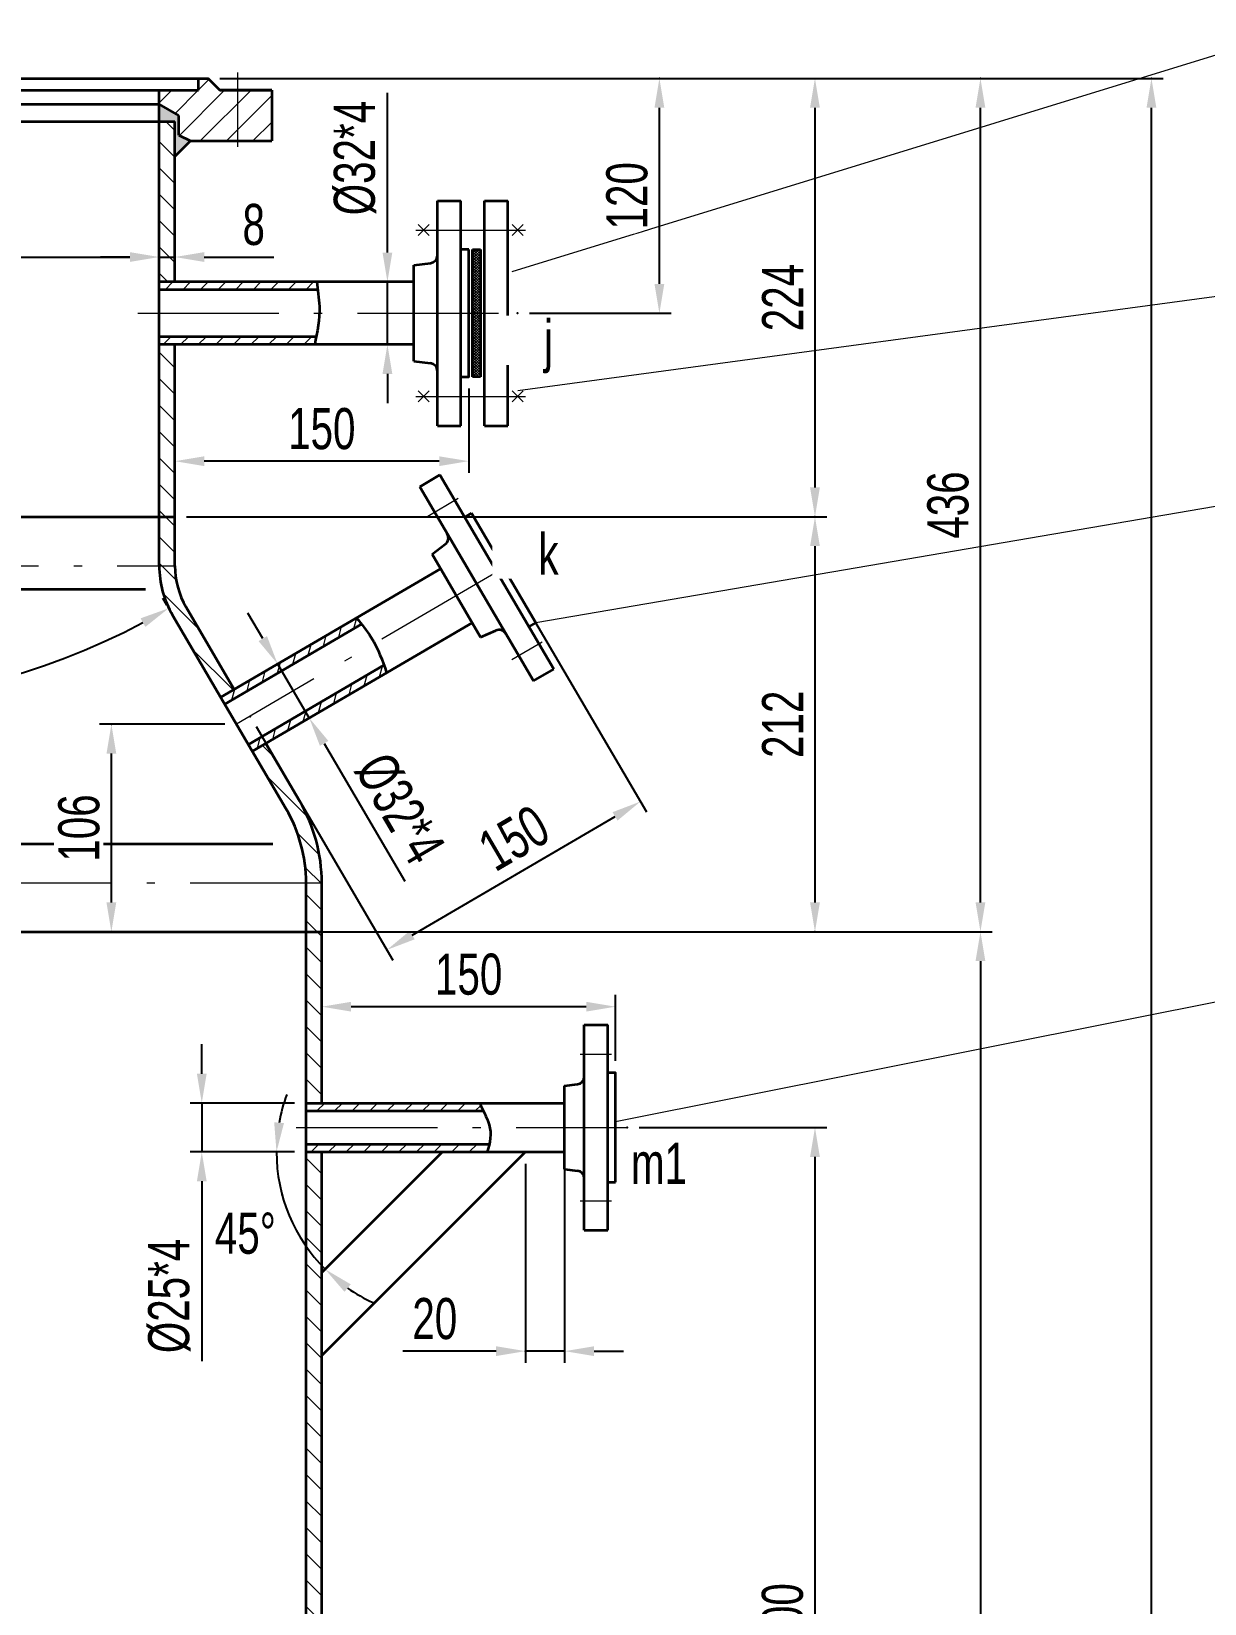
# Model space of a CAD drawing. Header units: millimetres. Extents: x 0 to 5040, y 0 to 3564.
# Drawn here: x 1006 to 1605, y 2182 to 2985 of the extents above; entities that cross this region are included whole.
import ezdxf

# ---------------------------------------------------------------- set-up
doc = ezdxf.new("R2010")
doc.units = ezdxf.units.MM
doc.linetypes.add('ACAD_ISO10W100', pattern=[18.7, 12, -3, 0.7, -3])
for name, color, linetype, lineweight in [('中心线', 1, 'ACAD_ISO10W100', 18), ('中粗线', 4, 'Continuous', 35), ('标注', 7, 'Continuous', 18), ('细实线', 7, 'Continuous', 18)]:
    doc.layers.add(name, color=color, linetype=linetype, lineweight=lineweight)
doc.styles.add('HGCAD', font='HGCAD.SHX', dxfattribs={"width": 0.75, "bigfont": 'HZTXT.SHX'})
doc.dimstyles.new('HGCAD$0', dxfattribs={"dimtxt": 3.5, "dimasz": 2.5, "dimexe": 1, "dimexo": 1, "dimgap": 1, "dimtad": 1, "dimdec": 1, "dimdsep": 46, "dimtxsty": 'HGCAD', "dimcen": 0, "dimadec": 1, "dimazin": 0, "dimtfac": 1, "dimtmove": 0, "dimatfit": 1, "dimfxl": 0, "dimarcsym": 0})
doc.dimstyles.new('HGCAD$2', dxfattribs={"dimtxt": 3.5, "dimasz": 2.5, "dimexe": 1, "dimexo": 1, "dimgap": 1, "dimtad": 2, "dimtih": 1, "dimdec": 1, "dimdsep": 46, "dimtxsty": 'HGCAD', "dimcen": 0, "dimadec": 0, "dimazin": 0, "dimtfac": 1, "dimtmove": 0, "dimatfit": 1, "dimfxl": 0, "dimarcsym": 0})

# ---------------------------------------------------------------- blocks, each defined once
blk = doc.blocks.new('*D23')
at = {"color": 0, "ltscale": 6}
for p in [(1154.41, 2525.49), (1154.41, 1625.49), (1490.73, 1625.49)]:
    blk.add_point(p, dxfattribs=at)
at = {"layer": '标注', "color": 0, "lineweight": -2, "ltscale": 6}
for p, q in [((1160.41, 2525.49), (1496.73, 2525.49)), ((1490.73, 2510.49), (1490.73, 1640.49)), ((1160.41, 1625.49), (1496.73, 1625.49))]:
    blk.add_line(p, q, dxfattribs=at)
at = {"layer": '标注', "color": 0, "ltscale": 6}
for points in [[(1488.23, 2510.49), (1493.23, 2510.49), (1490.73, 2525.49)], [(1488.23, 1640.49), (1493.23, 1640.49), (1490.73, 1625.49)]]:
    blk.add_solid(points, dxfattribs=at)
at = {"layer": '标注', "color": 0, "ltscale": 6, "insert": (1474.23, 2075.49), "char_height": 21, "attachment_point": 5, "rotation": 90, "style": 'HGCAD', "bg_fill": 3, "box_fill_scale": 1.1, "bg_fill_color": 256, "bg_fill_true_color": 13158600, "bg_fill_transparency": 2782}
blk.add_mtext('900', dxfattribs=at)
blk = doc.blocks.new('*D24')
at = {"color": 0, "ltscale": 6}
for p in [(1079.41, 2737.49), (1154.41, 2525.49), (1406.23, 2525.49)]:
    blk.add_point(p, dxfattribs=at)
at = {"layer": '标注', "color": 0, "lineweight": -2, "ltscale": 6}
for p, q in [((1085.41, 2737.49), (1412.23, 2737.49)), ((1406.23, 2722.49), (1406.23, 2540.49)), ((1160.41, 2525.49), (1412.23, 2525.49))]:
    blk.add_line(p, q, dxfattribs=at)
at = {"layer": '标注', "color": 0, "ltscale": 6}
for points in [[(1403.73, 2722.49), (1408.73, 2722.49), (1406.23, 2737.49)], [(1403.73, 2540.49), (1408.73, 2540.49), (1406.23, 2525.49)]]:
    blk.add_solid(points, dxfattribs=at)
at = {"layer": '标注', "color": 0, "ltscale": 6, "insert": (1389.73, 2631.49), "char_height": 21, "attachment_point": 5, "rotation": 90, "style": 'HGCAD', "bg_fill": 3, "box_fill_scale": 1.1, "bg_fill_color": 256, "bg_fill_true_color": 13158600, "bg_fill_transparency": 2802}
blk.add_mtext('212', dxfattribs=at)
blk = doc.blocks.new('*D25')
at = {"color": 0, "ltscale": 6}
for p in [(1096.41, 2961.49), (1578.05, 2961.49), (933.91, 1313.49)]:
    blk.add_point(p, dxfattribs=at)
at = {"layer": '标注', "color": 0, "lineweight": -2, "ltscale": 6}
for p, q in [((1102.41, 2961.49), (1584.05, 2961.49)), ((1578.05, 1328.49), (1578.05, 2946.49)), ((939.91, 1313.49), (1584.05, 1313.49))]:
    blk.add_line(p, q, dxfattribs=at)
at = {"layer": '标注', "color": 0, "ltscale": 6}
for points in [[(1575.55, 2946.49), (1580.55, 2946.49), (1578.05, 2961.49)], [(1575.55, 1328.49), (1580.55, 1328.49), (1578.05, 1313.49)]]:
    blk.add_solid(points, dxfattribs=at)
at = {"layer": '标注', "color": 0, "ltscale": 6, "insert": (1561.55, 2137.49), "char_height": 21, "attachment_point": 5, "rotation": 90, "style": 'HGCAD', "bg_fill": 3, "box_fill_scale": 1.1, "bg_fill_color": 256, "bg_fill_true_color": 13158600, "bg_fill_transparency": 2812}
blk.add_mtext('1648', dxfattribs=at)
blk = doc.blocks.new('*D5')
at = {"color": 0, "ltscale": 6}
for p in [(721.41, 2868.49), (1071.41, 2870.21), (1071.41, 2868.49)]:
    blk.add_point(p, dxfattribs=at)
at = {"layer": '标注', "color": 0, "lineweight": -2, "ltscale": 6}
for p, q in [((721.41, 2874.49), (721.41, 2876.21)), ((1071.41, 2874.49), (1071.41, 2876.21)), ((736.41, 2870.21), (1056.41, 2870.21))]:
    blk.add_line(p, q, dxfattribs=at)
at = {"layer": '标注', "color": 0, "ltscale": 6}
for points in [[(736.41, 2872.71), (736.41, 2867.71), (721.41, 2870.21)], [(1056.41, 2872.71), (1056.41, 2867.71), (1071.41, 2870.21)]]:
    blk.add_solid(points, dxfattribs=at)
at = {"layer": '标注', "color": 0, "ltscale": 6, "insert": (896.41, 2886.71), "char_height": 21, "attachment_point": 5, "style": 'HGCAD', "bg_fill": 3, "box_fill_scale": 1.1, "bg_fill_color": 256, "bg_fill_true_color": 13158600, "bg_fill_transparency": 402}
blk.add_mtext('%%C350', dxfattribs=at)
blk = doc.blocks.new('*D26')
at = {"color": 0, "ltscale": 6}
for p in [(714.56, 2687.22), (1078.26, 2687.22), (833.91, 2647.51), (656.69, 2588.38), (1136.13, 2588.38)]:
    blk.add_point(p, dxfattribs=at)
at = {"layer": '标注', "color": 0, "lineweight": -2, "ltscale": 6}
for p, q in [((717.59, 2692.4), (719.65, 2695.92)), ((1075.23, 2692.4), (1073.17, 2695.92))]:
    blk.add_line(p, q, dxfattribs=at)
blk.add_arc((896.41, 2997.82), 355.84, 242.06702, 297.93298, dxfattribs=at)
at = {"layer": '标注', "color": 0, "ltscale": 6}
for points in [[(728.5, 2681.25), (730.94, 2685.62), (716.62, 2690.74)], [(1061.88, 2685.62), (1064.32, 2681.25), (1076.2, 2690.74)]]:
    blk.add_solid(points, dxfattribs=at)
at = {"layer": '标注', "color": 0, "ltscale": 6, "insert": (896.41, 2625.48), "char_height": 21, "attachment_point": 5, "style": 'HGCAD', "bg_fill": 3, "box_fill_scale": 1.1, "bg_fill_color": 256, "bg_fill_true_color": 13158600, "bg_fill_transparency": 2792}
blk.add_mtext('60%%D', dxfattribs=at)
blk = doc.blocks.new('*D27')
at = {"color": 0, "ltscale": 6}
for p in [(1096.41, 2961.49), (1326.79, 2961.49), (1254.41, 2841.49)]:
    blk.add_point(p, dxfattribs=at)
at = {"layer": '标注', "color": 0, "lineweight": -2, "ltscale": 6}
for p, q in [((1102.41, 2961.49), (1332.79, 2961.49)), ((1326.79, 2856.49), (1326.79, 2946.49)), ((1260.41, 2841.49), (1332.79, 2841.49))]:
    blk.add_line(p, q, dxfattribs=at)
at = {"layer": '标注', "color": 0, "ltscale": 6}
for points in [[(1324.29, 2946.49), (1329.29, 2946.49), (1326.79, 2961.49)], [(1324.29, 2856.49), (1329.29, 2856.49), (1326.79, 2841.49)]]:
    blk.add_solid(points, dxfattribs=at)
at = {"layer": '标注', "color": 0, "ltscale": 6, "insert": (1310.29, 2901.49), "char_height": 21, "attachment_point": 5, "rotation": 90, "style": 'HGCAD', "bg_fill": 3, "box_fill_scale": 1.1, "bg_fill_color": 256, "bg_fill_true_color": 13158600, "bg_fill_transparency": 2827}
blk.add_mtext('120', dxfattribs=at)
blk = doc.blocks.new('*D6')
at = {"color": 0, "ltscale": 6}
for p in [(1187.92, 2857.49), (1188.41, 2857.49), (1188.41, 2825.49)]:
    blk.add_point(p, dxfattribs=at)
at = {"layer": '标注', "color": 0, "lineweight": -2, "ltscale": 6}
for p, q in [((1187.92, 2872.49), (1187.92, 2954.01)), ((1182.41, 2857.49), (1181.92, 2857.49)), ((1187.92, 2825.49), (1187.92, 2857.49)), ((1182.41, 2825.49), (1181.92, 2825.49)), ((1187.92, 2810.49), (1187.92, 2795.49))]:
    blk.add_line(p, q, dxfattribs=at)
at = {"layer": '标注', "color": 0, "ltscale": 6}
for points in [[(1185.42, 2872.49), (1190.42, 2872.49), (1187.92, 2857.49)], [(1185.42, 2810.49), (1190.42, 2810.49), (1187.92, 2825.49)]]:
    blk.add_solid(points, dxfattribs=at)
at = {"layer": '标注', "color": 0, "ltscale": 6, "insert": (1171.42, 2920.75), "char_height": 21, "attachment_point": 5, "rotation": 90, "style": 'HGCAD', "bg_fill": 3, "box_fill_scale": 1.1, "bg_fill_color": 256, "bg_fill_true_color": 13158600, "bg_fill_transparency": 2837}
blk.add_mtext('%%C32*4', dxfattribs=at)
blk = doc.blocks.new('*D28')
at = {"color": 0, "ltscale": 6}
for p in [(1079.41, 2825.49), (1229.41, 2808.99), (1079.41, 2765.9)]:
    blk.add_point(p, dxfattribs=at)
at = {"layer": '标注', "color": 0, "lineweight": -2, "ltscale": 6}
for p, q in [((1079.41, 2819.49), (1079.41, 2759.9)), ((1229.41, 2802.99), (1229.41, 2759.9)), ((1214.41, 2765.9), (1094.41, 2765.9))]:
    blk.add_line(p, q, dxfattribs=at)
at = {"layer": '标注', "color": 0, "ltscale": 6}
for points in [[(1094.41, 2768.4), (1094.41, 2763.4), (1079.41, 2765.9)], [(1214.41, 2768.4), (1214.41, 2763.4), (1229.41, 2765.9)]]:
    blk.add_solid(points, dxfattribs=at)
at = {"layer": '标注', "color": 0, "ltscale": 6, "insert": (1154.41, 2782.4), "char_height": 21, "attachment_point": 5, "style": 'HGCAD', "bg_fill": 3, "box_fill_scale": 1.1, "bg_fill_color": 256, "bg_fill_true_color": 13158600, "bg_fill_transparency": 2852}
blk.add_mtext('150', dxfattribs=at)
blk = doc.blocks.new('*D29')
at = {"color": 0, "ltscale": 6}
for p in [(1096.41, 2961.49), (1079.41, 2737.49), (1406.23, 2737.49)]:
    blk.add_point(p, dxfattribs=at)
at = {"layer": '标注', "color": 0, "lineweight": -2, "ltscale": 6}
for p, q in [((1102.41, 2961.49), (1412.23, 2961.49)), ((1406.23, 2946.49), (1406.23, 2752.49)), ((1085.41, 2737.49), (1412.23, 2737.49))]:
    blk.add_line(p, q, dxfattribs=at)
at = {"layer": '标注', "color": 0, "ltscale": 6}
for points in [[(1403.73, 2946.49), (1408.73, 2946.49), (1406.23, 2961.49)], [(1403.73, 2752.49), (1408.73, 2752.49), (1406.23, 2737.49)]]:
    blk.add_solid(points, dxfattribs=at)
at = {"layer": '标注', "color": 0, "ltscale": 6, "insert": (1389.73, 2849.49), "char_height": 21, "attachment_point": 5, "rotation": 90, "style": 'HGCAD', "bg_fill": 3, "box_fill_scale": 1.1, "bg_fill_color": 256, "bg_fill_true_color": 13158600, "bg_fill_transparency": 2862}
blk.add_mtext('224', dxfattribs=at)
blk = doc.blocks.new('*D30')
at = {"color": 0, "ltscale": 6}
for p in [(1247.24, 2711.32), (1117.8, 2635.53), (1317.1, 2592.01)]:
    blk.add_point(p, dxfattribs=at)
at = {"layer": '标注', "color": 0, "lineweight": -2, "ltscale": 6}
for p, q in [((1250.28, 2706.14), (1320.13, 2586.83)), ((1120.83, 2630.35), (1190.69, 2511.04)), ((1200.6, 2523.8), (1304.15, 2584.43))]:
    blk.add_line(p, q, dxfattribs=at)
at = {"layer": '标注', "color": 0, "ltscale": 6}
for points in [[(1302.89, 2586.59), (1305.42, 2582.27), (1317.1, 2592.01)], [(1199.34, 2525.95), (1201.86, 2521.64), (1187.65, 2516.22)]]:
    blk.add_solid(points, dxfattribs=at)
at = {"layer": '标注', "color": 0, "ltscale": 6, "insert": (1252.55, 2573.34), "char_height": 21, "attachment_point": 5, "rotation": 30.34837, "style": 'HGCAD', "bg_fill": 3, "box_fill_scale": 1.1, "bg_fill_color": 256, "bg_fill_true_color": 13158600, "bg_fill_transparency": 2872}
blk.add_mtext('150', dxfattribs=at)
blk = doc.blocks.new('*D31')
at = {"color": 0, "ltscale": 6}
for p in [(1131.86, 2662.3), (1109.72, 2649.34), (1125.88, 2621.72)]:
    blk.add_point(p, dxfattribs=at)
at = {"layer": '标注', "color": 0, "lineweight": -2, "ltscale": 6}
for p, q in [((1124.28, 2675.25), (1116.7, 2688.19)), ((1114.89, 2652.37), (1137.04, 2665.33)), ((1131.86, 2662.3), (1148.03, 2634.69)), ((1131.06, 2624.75), (1153.21, 2637.72)), ((1155.61, 2621.74), (1196.79, 2551.39))]:
    blk.add_line(p, q, dxfattribs=at)
at = {"layer": '标注', "color": 0, "ltscale": 6}
for points in [[(1126.44, 2676.51), (1122.12, 2673.98), (1131.86, 2662.3)], [(1157.76, 2623), (1153.45, 2620.48), (1148.03, 2634.69)]]:
    blk.add_solid(points, dxfattribs=at)
at = {"layer": '标注', "color": 0, "ltscale": 6, "insert": (1194.23, 2588.43), "char_height": 21, "attachment_point": 5, "rotation": 300.34837, "style": 'HGCAD', "bg_fill": 3, "box_fill_scale": 1.1, "bg_fill_color": 256, "bg_fill_true_color": 13158600, "bg_fill_transparency": 2882}
blk.add_mtext('%%C32*4', dxfattribs=at)
blk = doc.blocks.new('*D32')
at = {"color": 0, "ltscale": 6}
for p in [(1046.97, 2631.49), (1110.9, 2631.49), (1146.41, 2525.49)]:
    blk.add_point(p, dxfattribs=at)
at = {"layer": '标注', "color": 0, "lineweight": -2, "ltscale": 6}
for p, q in [((1104.9, 2631.49), (1040.97, 2631.49)), ((1046.97, 2540.49), (1046.97, 2616.49)), ((1140.41, 2525.49), (1040.97, 2525.49))]:
    blk.add_line(p, q, dxfattribs=at)
at = {"layer": '标注', "color": 0, "ltscale": 6}
for points in [[(1044.47, 2616.49), (1049.47, 2616.49), (1046.97, 2631.49)], [(1044.47, 2540.49), (1049.47, 2540.49), (1046.97, 2525.49)]]:
    blk.add_solid(points, dxfattribs=at)
at = {"layer": '标注', "color": 0, "ltscale": 6, "insert": (1030.47, 2578.49), "char_height": 21, "attachment_point": 5, "rotation": 90, "style": 'HGCAD', "bg_fill": 3, "box_fill_scale": 1.1, "bg_fill_color": 256, "bg_fill_true_color": 13158600, "bg_fill_transparency": 2897}
blk.add_mtext('106', dxfattribs=at)
blk = doc.blocks.new('*D33')
at = {"color": 0, "ltscale": 6}
for p in [(1154.41, 2487.21), (1304.41, 2453.49), (1154.41, 2437.99)]:
    blk.add_point(p, dxfattribs=at)
at = {"layer": '标注', "color": 0, "lineweight": -2, "ltscale": 6}
for p, q in [((1154.41, 2443.99), (1154.41, 2493.21)), ((1304.41, 2459.49), (1304.41, 2493.21)), ((1289.41, 2487.21), (1169.41, 2487.21))]:
    blk.add_line(p, q, dxfattribs=at)
at = {"layer": '标注', "color": 0, "ltscale": 6}
for points in [[(1169.41, 2489.71), (1169.41, 2484.71), (1154.41, 2487.21)], [(1289.41, 2489.71), (1289.41, 2484.71), (1304.41, 2487.21)]]:
    blk.add_solid(points, dxfattribs=at)
at = {"layer": '标注', "color": 0, "ltscale": 6, "insert": (1229.41, 2503.71), "char_height": 21, "attachment_point": 5, "style": 'HGCAD', "bg_fill": 3, "box_fill_scale": 1.1, "bg_fill_color": 256, "bg_fill_true_color": 13158600, "bg_fill_transparency": 2907}
blk.add_mtext('150', dxfattribs=at)
blk = doc.blocks.new('*D34')
at = {"color": 0, "ltscale": 6}
for p in [(1093.13, 2437.99), (1146.41, 2437.99), (1146.41, 2412.99)]:
    blk.add_point(p, dxfattribs=at)
at = {"layer": '标注', "color": 0, "lineweight": -2, "ltscale": 6}
for p, q in [((1093.13, 2452.99), (1093.13, 2467.99)), ((1140.41, 2437.99), (1087.13, 2437.99)), ((1093.13, 2437.99), (1093.13, 2412.99)), ((1140.41, 2412.99), (1087.13, 2412.99)), ((1093.13, 2397.99), (1093.13, 2306.17))]:
    blk.add_line(p, q, dxfattribs=at)
at = {"layer": '标注', "color": 0, "ltscale": 6}
for points in [[(1090.63, 2452.99), (1095.63, 2452.99), (1093.13, 2437.99)], [(1090.63, 2397.99), (1095.63, 2397.99), (1093.13, 2412.99)]]:
    blk.add_solid(points, dxfattribs=at)
at = {"layer": '标注', "color": 0, "ltscale": 6, "insert": (1076.63, 2339.43), "char_height": 21, "attachment_point": 5, "rotation": 90, "style": 'HGCAD', "bg_fill": 3, "box_fill_scale": 1.1, "bg_fill_color": 256, "bg_fill_true_color": 13158600, "bg_fill_transparency": 2917}
blk.add_mtext('%%C25*4', dxfattribs=at)
blk = doc.blocks.new('*D35')
at = {"color": 0, "ltscale": 6}
for p in [(1146.41, 2412.99), (1215.98, 2412.99), (1278.41, 2412.99), (1134.16, 2391.06), (1154.41, 2351.41)]:
    blk.add_point(p, dxfattribs=at)
at = {"layer": '标注', "color": 0, "lineweight": -2, "ltscale": 6}
blk.add_line((1140.41, 2412.99), (1125.28, 2412.99), dxfattribs=at)
for start, end in [(159.68154, 169.84077), (180, 225), (235.15923, 245.31846)]:
    blk.add_arc((1215.98, 2412.99), 84.71, start, end, dxfattribs=at)
at = {"layer": '标注', "color": 0, "ltscale": 6}
for points in [[(1135.1, 2427.71), (1130.11, 2428.15), (1131.28, 2412.99)], [(1165.99, 2341.55), (1169.2, 2345.38), (1156.09, 2353.09)]]:
    blk.add_solid(points, dxfattribs=at)
at = {"layer": '标注', "color": 0, "ltscale": 6, "insert": (1115.39, 2371.32), "char_height": 21, "attachment_point": 5, "style": 'HGCAD', "bg_fill": 3, "box_fill_scale": 1.1, "bg_fill_color": 256, "bg_fill_true_color": 13158600, "bg_fill_transparency": 2932}
blk.add_mtext('45°', dxfattribs=at)
blk = doc.blocks.new('*D36')
at = {"color": 0, "ltscale": 6}
for p in [(1258.41, 2412.99), (1278.41, 2412.99), (1258.41, 2311.23)]:
    blk.add_point(p, dxfattribs=at)
at = {"layer": '标注', "color": 0, "lineweight": -2, "ltscale": 6}
for p, q in [((1258.41, 2406.99), (1258.41, 2305.23)), ((1278.41, 2406.99), (1278.41, 2305.23)), ((1243.41, 2311.23), (1195.81, 2311.23)), ((1278.41, 2311.23), (1258.41, 2311.23)), ((1293.41, 2311.23), (1308.41, 2311.23))]:
    blk.add_line(p, q, dxfattribs=at)
at = {"layer": '标注', "color": 0, "ltscale": 6}
for points in [[(1243.41, 2313.73), (1243.41, 2308.73), (1258.41, 2311.23)], [(1293.41, 2313.73), (1293.41, 2308.73), (1278.41, 2311.23)]]:
    blk.add_solid(points, dxfattribs=at)
at = {"layer": '标注', "color": 0, "ltscale": 6, "insert": (1212.11, 2327.73), "char_height": 21, "attachment_point": 5, "style": 'HGCAD', "bg_fill": 3, "box_fill_scale": 1.1, "bg_fill_color": 256, "bg_fill_true_color": 13158600, "bg_fill_transparency": 2942}
blk.add_mtext('20', dxfattribs=at)
blk = doc.blocks.new('*D39')
at = {"color": 0, "ltscale": 6}
for p in [(1310.41, 2425.49), (1310.41, 1925.49), (1406.23, 1925.49)]:
    blk.add_point(p, dxfattribs=at)
at = {"layer": '标注', "color": 0, "lineweight": -2, "ltscale": 6}
for p, q in [((1316.41, 2425.49), (1412.23, 2425.49)), ((1406.23, 2410.49), (1406.23, 1940.49)), ((1316.41, 1925.49), (1412.23, 1925.49))]:
    blk.add_line(p, q, dxfattribs=at)
at = {"layer": '标注', "color": 0, "ltscale": 6}
for points in [[(1403.73, 2410.49), (1408.73, 2410.49), (1406.23, 2425.49)], [(1403.73, 1940.49), (1408.73, 1940.49), (1406.23, 1925.49)]]:
    blk.add_solid(points, dxfattribs=at)
at = {"layer": '标注', "color": 0, "ltscale": 6, "insert": (1389.73, 2175.49), "char_height": 21, "attachment_point": 5, "rotation": 90, "style": 'HGCAD', "bg_fill": 3, "box_fill_scale": 1.1, "bg_fill_color": 256, "bg_fill_true_color": 13158600, "bg_fill_transparency": 2997}
blk.add_mtext('500', dxfattribs=at)
blk = doc.blocks.new('*D41')
at = {"color": 0, "ltscale": 6}
for p in [(1096.41, 2961.49), (1490.73, 2961.49), (1146.41, 2525.49)]:
    blk.add_point(p, dxfattribs=at)
at = {"layer": '标注', "color": 0, "lineweight": -2, "ltscale": 6}
for p, q in [((1102.41, 2961.49), (1496.73, 2961.49)), ((1490.73, 2540.49), (1490.73, 2946.49)), ((1152.41, 2525.49), (1496.73, 2525.49))]:
    blk.add_line(p, q, dxfattribs=at)
at = {"layer": '标注', "color": 0, "ltscale": 6}
for points in [[(1488.23, 2946.49), (1493.23, 2946.49), (1490.73, 2961.49)], [(1488.23, 2540.49), (1493.23, 2540.49), (1490.73, 2525.49)]]:
    blk.add_solid(points, dxfattribs=at)
at = {"layer": '标注', "color": 0, "ltscale": 6, "insert": (1474.23, 2743.49), "char_height": 21, "attachment_point": 5, "rotation": 90, "style": 'HGCAD', "bg_fill": 3, "box_fill_scale": 1.1, "bg_fill_color": 256, "bg_fill_true_color": 13158600, "bg_fill_transparency": 2927}
blk.add_mtext('436', dxfattribs=at)
blk = doc.blocks.new('*D20')
at = {"color": 0, "ltscale": 6}
for p in [(1071.41, 2870.21), (1079.41, 2870.21), (1079.41, 2863.21)]:
    blk.add_point(p, dxfattribs=at)
at = {"layer": '标注', "color": 0, "lineweight": -2, "ltscale": 6}
for p, q in [((1079.41, 2869.21), (1079.41, 2876.21)), ((1056.41, 2870.21), (1041.41, 2870.21)), ((1071.41, 2870.21), (1079.41, 2870.21)), ((1094.41, 2870.21), (1129.89, 2870.21))]:
    blk.add_line(p, q, dxfattribs=at)
at = {"layer": '标注', "color": 0, "ltscale": 6}
for points in [[(1056.41, 2872.71), (1056.41, 2867.71), (1071.41, 2870.21)], [(1094.41, 2872.71), (1094.41, 2867.71), (1079.41, 2870.21)]]:
    blk.add_solid(points, dxfattribs=at)
at = {"layer": '标注', "color": 0, "ltscale": 6, "insert": (1119.65, 2886.71), "char_height": 21, "attachment_point": 5, "style": 'HGCAD', "bg_fill": 3, "box_fill_scale": 1.1, "bg_fill_color": 256, "bg_fill_true_color": 13158600, "bg_fill_transparency": 3462}
blk.add_mtext('8', dxfattribs=at)

msp = doc.modelspace()

# ---------------------------------------------------------------- hatches: boundary and pattern name
at = {"layer": '细实线', "ltscale": 6}
h = msp.add_hatch(dxfattribs=at)
h.set_pattern_fill('ANSI31', color=5, scale=3, style=0)
h.set_pattern_definition([(45, (-1, 341), (-6.735192, 6.735192), [])])
h.paths.add_polyline_path([(663.91, 2929.49), (681.41, 2929.49), (681.41, 2955.49), (663.91, 2955.49)])
h.paths.add_polyline_path([(681.41, 2929.49), (705.41, 2929.49), (711.41, 2932.49), (711.41, 2942.49), (721.41, 2948.26), (721.41, 2955.49), (701.41, 2955.49), (701.41, 2961.49), (696.41, 2961.49), (690.41, 2955.49), (681.41, 2955.49)])
h.paths.add_polyline_path([(1096.41, 2961.49), (1091.41, 2961.49), (1091.41, 2955.49), (1071.41, 2955.49), (1071.41, 2948.26), (1081.41, 2942.49), (1081.41, 2932.49), (1087.41, 2929.49), (1111.41, 2929.49), (1111.41, 2955.49), (1102.41, 2955.49)])
h.paths.add_polyline_path([(1111.41, 2929.49), (1128.91, 2929.49), (1128.91, 2955.49), (1111.41, 2955.49)])
h = msp.add_hatch(color=256, dxfattribs=at)
h.paths.add_polyline_path([(721.41, 2948.26), (711.41, 2942.49), (711.41, 2932.49), (705.41, 2929.49), (713.41, 2921.49), (713.41, 2939.49), (721.41, 2939.49)])
h.paths.add_polyline_path([(1081.41, 2942.49), (1071.41, 2948.26), (1071.41, 2939.49), (1079.41, 2939.49), (1079.41, 2921.49), (1087.41, 2929.49), (1081.41, 2932.49)])
h = msp.add_hatch(dxfattribs=at)
h.set_pattern_fill('ANSI31', color=5, scale=3, angle=90, style=0)
h.paths.add_polyline_path([(1085.17, 2691.27, -0.133199), (1079.41, 2712.49), (1071.41, 2712.49, 0.133199), (1078.26, 2687.22), (1102.81, 2645.29), (1109.72, 2649.34)])
h.paths.add_polyline_path([(714.56, 2687.22, 0.133199), (721.41, 2712.49), (713.41, 2712.49, -0.133199), (707.66, 2691.27), (649.78, 2592.42, 0.133199), (638.41, 2550.49), (646.41, 2550.49, -0.133199), (656.69, 2588.38)])
h.paths.add_polyline_path([(646.41, 2550.49), (638.41, 2550.49), (638.41, 2525.49), (646.41, 2525.49)])
h.paths.add_polyline_path([(1143.04, 2592.42), (1125.88, 2621.72), (1118.98, 2617.68), (1136.13, 2588.38, -0.133199), (1146.41, 2550.49), (1154.41, 2550.49, 0.133199)])
h.paths.add_polyline_path([(1154.41, 2550.49), (1146.41, 2550.49), (1146.41, 2525.49), (1154.41, 2525.49)])
h.paths.add_polyline_path([(1154.41, 2525.49), (1146.41, 2525.49), (1146.41, 2437.99), (1154.41, 2437.99)])
h.paths.add_polyline_path([(646.41, 2525.49), (638.41, 2525.49), (638.41, 2447.99), (646.41, 2447.99)])
h.paths.add_polyline_path([(1154.41, 2412.99), (1146.41, 2412.99), (1146.41, 1937.99), (1154.41, 1937.99)])
h.paths.add_polyline_path([(646.41, 2402.99), (638.41, 2402.99), (638.41, 1625.49), (646.41, 1625.49)])
h.paths.add_polyline_path([(1154.41, 1912.99), (1146.41, 1912.99), (1146.41, 1625.49), (1154.41, 1625.49)])
h.paths.add_polyline_path([(1154.41, 1625.49), (1146.41, 1625.49), (1146.41, 1600.49), (1154.41, 1600.49)])
edge = h.paths.add_edge_path()
edge.add_ellipse((896.41, 1600.49), major_axis=(-258, 0), ratio=0.515504, start_angle=95.00308, end_angle=180)
edge.add_line((1154.41, 1600.49), (1146.41, 1600.49))
edge.add_ellipse((896.41, 1600.49), major_axis=(-250, 0), ratio=0.5, start_angle=95.16361, end_angle=180, ccw=False)
edge.add_line((918.91, 1475.99), (918.91, 1467.99))
h.paths.add_polyline_path([(646.41, 1625.49), (638.41, 1625.49), (638.41, 1600.49), (646.41, 1600.49)])
edge = h.paths.add_edge_path()
edge.add_ellipse((896.41, 1600.49), major_axis=(-250, 0), ratio=0.5, start_angle=0, end_angle=84.83639, ccw=False)
edge.add_line((646.41, 1600.49), (638.41, 1600.49))
edge.add_ellipse((896.41, 1600.49), major_axis=(-258, 0), ratio=0.515504, start_angle=0, end_angle=84.99692)
edge.add_line((873.91, 1467.99), (873.91, 1475.99))
h.paths.add_polyline_path([(721.41, 2939.49), (713.41, 2939.49), (713.41, 2737.49), (721.41, 2737.49)])
h.paths.add_polyline_path([(721.41, 2737.49), (713.41, 2737.49), (713.41, 2712.49), (721.41, 2712.49)])
h.paths.add_polyline_path([(1079.41, 2737.49), (1071.41, 2737.49), (1071.41, 2712.49), (1079.41, 2712.49)])
h.paths.add_polyline_path([(1071.41, 2857.49), (1079.41, 2857.49), (1079.41, 2939.49), (1071.41, 2939.49)])
h.paths.add_polyline_path([(1079.41, 2825.49), (1071.41, 2825.49), (1071.41, 2737.49), (1079.41, 2737.49)])
h = msp.add_hatch(dxfattribs=at)
h.set_pattern_fill('ANSI31', color=5, scale=2, style=0)
h.set_pattern_definition([(45, (-1, 0), (-4.490128, 4.490128), [])])
edge = h.paths.add_edge_path()
edge.add_spline(control_points=[(1152.32, 2853.49), (1152.13, 2854.84), (1151.95, 2856.18), (1151.8, 2857.49)], knot_values=[25.413646, 25.413646, 25.413646, 25.413646, 29.210811, 29.210811, 29.210811, 29.210811], degree=3, periodic=0)
edge.add_line((1151.8, 2857.49), (1071.41, 2857.49))
edge.add_line((1071.41, 2857.49), (1071.41, 2853.49))
edge.add_line((1071.41, 2853.49), (1152.32, 2853.49))
edge = h.paths.add_edge_path()
edge.add_spline(control_points=[(1150.83, 2825.49), (1151.08, 2826.81), (1151.34, 2828.14), (1151.58, 2829.49)], knot_values=[50.939321, 50.939321, 50.939321, 50.939321, 54.625411, 54.625411, 54.625411, 54.625411], degree=3, periodic=0)
edge.add_line((1151.58, 2829.49), (1071.41, 2829.49))
edge.add_line((1071.41, 2829.49), (1071.41, 2825.49))
edge.add_line((1071.41, 2825.49), (1150.83, 2825.49))

# ---------------------------------------------------------------- linework, layer by layer
at = {"layer": '中心线', "ltscale": 6}
msp.add_line((1111.41, 2964.49), (1111.41, 2926.49), dxfattribs=at)
at = {"layer": '中粗线', "ltscale": 6}
for p, q in [((696.41, 2961.49), (1096.41, 2961.49)), ((1091.41, 2955.49), (1091.41, 2961.49)), ((1096.41, 2961.49), (1102.41, 2955.49)), ((701.41, 2955.49), (1091.41, 2955.49)), ((721.41, 2948.26), (1071.41, 2948.26)), ((1071.41, 2712.49), (1071.41, 2955.49)), ((1081.41, 2942.49), (1071.41, 2948.26)), ((1102.41, 2955.49), (1128.91, 2955.49)), ((1128.91, 2955.49), (1102.41, 2955.49)), ((1128.91, 2955.49), (1128.91, 2929.49)), ((1081.41, 2932.49), (1081.41, 2942.49)), ((713.41, 2939.49), (1079.41, 2939.49)), ((1079.41, 2857.49), (1079.41, 2939.49)), ((1081.41, 2932.49), (1087.41, 2929.49)), ((1087.41, 2929.49), (1079.41, 2921.49)), ((1087.41, 2929.49), (1128.91, 2929.49)), ((1079.41, 2712.49), (1079.41, 2825.49)), ((713.41, 2737.49), (1079.41, 2737.49)), ((1146.41, 1625.49), (1146.41, 2550.49)), ((1154.41, 2437.99), (1154.41, 2550.49)), ((638.41, 2525.49), (1154.41, 2525.49)), ((1154.41, 1937.99), (1154.41, 2412.99))]:
    msp.add_line(p, q, dxfattribs=at)

# ---------------------------------------------------------------- next in the draw order: dimensions: what is measured, and where the dimension line sits
at = {"layer": '标注', "color": 3, "ltscale": 6}
dim = msp.add_linear_dim(base=(1490.73, 1625.49), p1=(1154.41, 2525.49), p2=(1154.41, 1625.49), angle=90, dimstyle='HGCAD$0', override={"dimscale": 6}, dxfattribs=at)
dim.commit()
dim.dimension.update_dxf_attribs({"geometry": '*D23', "text_midpoint": (1490.73, 2075.49), "dimtype": 160})

# ---------------------------------------------------------------- next in the draw order: dimensions: what is measured, and where the dimension line sits
dim = msp.add_linear_dim(base=(1406.23, 2525.49), p1=(1079.41, 2737.49), p2=(1154.41, 2525.49), angle=90, dimstyle='HGCAD$0', override={"dimscale": 6}, dxfattribs=at)
dim.commit()
dim.dimension.update_dxf_attribs({"geometry": '*D24', "text_midpoint": (1406.23, 2631.49), "dimtype": 160})

# ---------------------------------------------------------------- next in the draw order: hatches: boundary and pattern name
at = {"layer": '细实线', "ltscale": 6}
h = msp.add_hatch(dxfattribs=at)
h.set_pattern_fill('ANSI31', color=5, scale=2, angle=30, style=0)
h.set_pattern_definition([(75, (-1, 0), (-6.133629, 1.643501), [])])
edge = h.paths.add_edge_path()
edge.add_spline(control_points=[(1174.65, 2682.72), (1174.36, 2683.09), (1174.07, 2683.46), (1173.78, 2683.83)], knot_values=[27.894638, 27.894638, 27.894638, 27.894638, 29.210811, 29.210811, 29.210811, 29.210811], degree=3, periodic=0)
edge.add_spline(control_points=[(1173.78, 2683.83), (1173.23, 2684.53), (1172.7, 2685.22), (1172.18, 2685.91)], knot_values=[25.413646, 25.413646, 25.413646, 25.413646, 27.894638, 27.894638, 27.894638, 27.894638], degree=3, periodic=0)
edge.add_line((1172.18, 2685.91), (1102.81, 2645.29))
edge.add_line((1102.81, 2645.29), (1104.83, 2641.84))
edge.add_line((1104.83, 2641.84), (1174.65, 2682.72))
edge = h.paths.add_edge_path()
edge.add_spline(control_points=[(1187.52, 2657.81), (1187.06, 2659.07), (1186.61, 2660.35), (1186.15, 2661.64)], knot_values=[50.939388, 50.939388, 50.939388, 50.939388, 54.625411, 54.625411, 54.625411, 54.625411], degree=3, periodic=0)
edge.add_spline(control_points=[(1186.15, 2661.64), (1186.15, 2661.64), (1186.15, 2661.64), (1186.15, 2661.64)], knot_values=[50.939321, 50.939321, 50.939321, 50.939321, 50.939388, 50.939388, 50.939388, 50.939388], degree=3, periodic=0)
edge.add_line((1186.15, 2661.64), (1116.96, 2621.13))
edge.add_line((1116.96, 2621.13), (1118.98, 2617.68))
edge.add_line((1118.98, 2617.68), (1187.52, 2657.81))

# ---------------------------------------------------------------- next in the draw order: linework, layer by layer
at = {"layer": '中心线', "ltscale": 6}
for p, q in [((713.41, 2712.49), (1079.41, 2712.49)), ((638.41, 2550.49), (1154.41, 2550.49))]:
    msp.add_line(p, q, dxfattribs=at)
at = {"layer": '中粗线', "ltscale": 6}
for p, q in [((1085.17, 2691.27), (1109.72, 2649.34)), ((1078.26, 2687.22), (1136.13, 2588.38)), ((1125.88, 2621.72), (1143.04, 2592.42))]:
    msp.add_line(p, q, dxfattribs=at)
for centre, radius, start, end in [((1121.41, 2712.49), 50, 180, 210.34837), ((1121.41, 2712.49), 42, 180, 210.34837), ((1071.41, 2550.49), 75, 0, 30.34837), ((1071.41, 2550.49), 83, 0, 30.34837)]:
    msp.add_arc(centre, radius, start, end, dxfattribs=at)

# ---------------------------------------------------------------- next in the draw order: dimensions: what is measured, and where the dimension line sits
at = {"layer": '标注', "color": 3, "ltscale": 6}
dim = msp.add_linear_dim(base=(1578.05, 2961.49), p1=(933.91, 1313.49), p2=(1096.41, 2961.49), angle=90, dimstyle='HGCAD$0', override={"dimscale": 6}, dxfattribs=at)
dim.commit()
dim.dimension.update_dxf_attribs({"geometry": '*D25', "text_midpoint": (1578.05, 2137.49), "dimtype": 160})

# ---------------------------------------------------------------- next in the draw order: hatches: boundary and pattern name
at = {"layer": '细实线', "ltscale": 6}
h = msp.add_hatch(dxfattribs=at)
h.set_pattern_fill('ANSI37', color=5, scale=0.3, angle=90, style=0)
h.paths.add_polyline_path([(1235.41, 2873.99), (1231.41, 2873.99), (1231.41, 2841.49), (1235.41, 2841.49)])
h.paths.add_polyline_path([(1235.41, 2841.49), (1231.41, 2841.49), (1231.41, 2808.99), (1235.41, 2808.99)])
h = msp.add_hatch(dxfattribs=at)
h.set_pattern_fill('ANSI31', color=5, scale=2, style=0)
h.set_pattern_definition([(45, (-1, 841), (-4.490128, 4.490128), [])])
edge = h.paths.add_edge_path()
edge.add_line((1146.41, 2437.99), (1146.41, 2433.99))
edge.add_line((1146.41, 2433.99), (1236.87, 2433.99))
edge.add_spline(control_points=[(1236.87, 2433.99), (1236.22, 2435.34), (1235.59, 2436.67), (1235.12, 2437.99)], knot_values=[23.243715, 23.243715, 23.243715, 23.243715, 27.522589, 27.522589, 27.522589, 27.522589], degree=3, periodic=0)
edge.add_line((1235.12, 2437.99), (1146.41, 2437.99))
edge = h.paths.add_edge_path()
edge.add_line((1146.41, 2416.99), (1146.41, 2412.99))
edge.add_line((1146.41, 2412.99), (1238.83, 2412.99))
edge.add_spline(control_points=[(1238.83, 2412.99), (1239.29, 2414.32), (1239.67, 2415.65), (1239.96, 2416.99)], knot_values=[45.081047, 45.081047, 45.081047, 45.081047, 49.165057, 49.165057, 49.165057, 49.165057], degree=3, periodic=0)
edge.add_line((1239.96, 2416.99), (1146.41, 2416.99))

# ---------------------------------------------------------------- next in the draw order: linework, layer by layer
at = {"layer": '中心线', "color": 1, "linetype": 'ACAD_ISO10W100', "ltscale": 6}
for p, q in [((1202.41, 2883.99), (1258.41, 2883.99)), ((1202.41, 2798.99), (1258.41, 2798.99)), ((1208.51, 2737.89), (1224.05, 2746.98)), ((1251.46, 2664.54), (1266.99, 2673.63)), ((1286.41, 2462.99), (1302.41, 2462.99)), ((1286.41, 2387.99), (1302.41, 2387.99))]:
    msp.add_line(p, q, dxfattribs=at)
at = {"layer": '中心线', "ltscale": 6}
for p, q in [((1060.41, 2841.49), (1254.41, 2841.49)), ((1247.24, 2711.32), (1110.9, 2631.49)), ((1141.41, 2425.49), (1310.41, 2425.49))]:
    msp.add_line(p, q, dxfattribs=at)
at = {"layer": '中粗线', "ltscale": 6}
for p, q in [((1213.41, 2898.99), (1225.41, 2898.99)), ((1213.41, 2783.99), (1213.41, 2898.99)), ((1225.41, 2783.99), (1225.41, 2898.99)), ((1237.41, 2898.99), (1249.41, 2898.99)), ((1237.41, 2783.99), (1237.41, 2898.99)), ((1249.41, 2783.99), (1249.41, 2898.99)), ((1229.41, 2873.99), (1225.41, 2873.99)), ((1229.41, 2808.99), (1229.41, 2873.99)), ((1231.41, 2873.99), (1235.41, 2873.99)), ((1231.41, 2808.99), (1231.41, 2873.99)), ((1235.41, 2873.99), (1235.41, 2808.99)), ((1201.41, 2866.01), (1209.9, 2867.06)), ((1201.41, 2816.96), (1201.41, 2866.01)), ((1201.41, 2857.49), (1071.41, 2857.49)), ((1152.32, 2853.49), (1071.41, 2853.49)), ((1151.58, 2829.49), (1071.41, 2829.49)), ((1201.41, 2825.49), (1071.41, 2825.49)), ((1201.41, 2816.96), (1209.9, 2815.92)), ((1225.41, 2808.99), (1229.41, 2808.99)), ((1235.41, 2808.99), (1231.41, 2808.99)), ((1213.41, 2783.99), (1225.41, 2783.99)), ((1237.41, 2783.99), (1249.41, 2783.99)), ((1204.39, 2752.85), (1214.74, 2758.92)), ((1272.85, 2659.68), (1214.74, 2758.92)), ((1262.49, 2653.61), (1204.39, 2752.85)), ((1230.82, 2739.36), (1227.37, 2737.34)), ((1263.67, 2683.27), (1230.82, 2739.36)), ((1210.69, 2718.34), (1217.49, 2723.52)), ((1235.47, 2676), (1210.69, 2718.34)), ((1215, 2710.98), (1102.81, 2645.29)), ((728.41, 2700.49), (1064.41, 2700.49)), ((1174.65, 2682.72), (1104.83, 2641.84)), ((1231.17, 2683.36), (1118.98, 2617.68)), ((1260.21, 2681.25), (1263.67, 2683.27)), ((1235.47, 2676), (1243.32, 2679.39)), ((1186.15, 2661.64), (1116.96, 2621.13)), ((1262.49, 2653.61), (1272.85, 2659.68)), ((663.41, 2570.49), (1129.41, 2570.49)), ((1288.41, 2477.99), (1300.41, 2477.99)), ((1288.41, 2372.99), (1288.41, 2477.99)), ((1304.41, 2453.49), (1300.41, 2453.49)), ((1278.41, 2446.76), (1284.9, 2447.56)), ((1278.41, 2404.21), (1278.41, 2446.76)), ((1146.41, 2437.99), (1278.41, 2437.99)), ((1146.41, 2433.99), (1236.87, 2433.99)), ((1146.41, 2416.99), (1239.96, 2416.99)), ((1146.41, 2412.99), (1278.41, 2412.99)), ((1258.41, 2412.99), (1154.41, 2308.99)), ((1215.98, 2412.99), (1154.41, 2351.41)), ((1278.41, 2404.21), (1284.9, 2403.42)), ((1300.41, 2397.49), (1304.41, 2397.49)), ((1288.41, 2372.99), (1300.41, 2372.99))]:
    msp.add_line(p, q, dxfattribs=at)
for centre, start, end in [((1209.41, 2871.03), 277.00002, 0), ((1209.41, 2811.95), 0, 82.99998), ((1215.06, 2726.7), 307.3484, 30.34837), ((1244.91, 2675.72), 30.34837, 113.34835), ((1284.41, 2451.53), 277.00002, 0), ((1284.41, 2399.45), 0, 82.99998)]:
    msp.add_arc(centre, 4, start, end, dxfattribs=at)
for points, knots in [([(1151.8, 2857.49), (1152.25, 2853.5), (1154.25, 2842.78), (1152.03, 2831.8), (1150.83, 2825.49)], [25.413646, 25.413646, 25.413646, 25.413646, 37, 54.625411, 54.625411, 54.625411, 54.625411]), ([(1172.18, 2685.91), (1174.59, 2682.69), (1181.73, 2674.45), (1185.36, 2663.86), (1187.52, 2657.81)], [25.413646, 25.413646, 25.413646, 25.413646, 37, 54.625411, 54.625411, 54.625411, 54.625411]), ([(1235.12, 2437.99), (1236.41, 2434.41), (1241.78, 2426.1), (1240.41, 2417.65), (1238.83, 2412.99)], [23.243715, 23.243715, 23.243715, 23.243715, 34.881811, 49.165057, 49.165057, 49.165057, 49.165057])]:
    msp.add_open_spline(points, degree=3, knots=knots, dxfattribs=at)
at = {"layer": '细实线', "ltscale": 6}
for p, q in [((1209.3, 2881.16), (1203.64, 2886.82)), ((1203.64, 2881.16), (1209.3, 2886.82)), ((1257.3, 2881.16), (1251.64, 2886.82)), ((1251.64, 2881.16), (1257.3, 2886.82)), ((1209.3, 2801.82), (1203.64, 2796.16)), ((1203.64, 2801.82), (1209.3, 2796.16)), ((1257.3, 2801.82), (1251.64, 2796.16)), ((1251.64, 2801.82), (1257.3, 2796.16))]:
    msp.add_line(p, q, dxfattribs=at)

# ---------------------------------------------------------------- next in the draw order: dimensions: what is measured, and where the dimension line sits
at = {"layer": '标注', "color": 3, "ltscale": 6}
dim = msp.add_linear_dim(base=(1071.41, 2870.21), p1=(721.41, 2868.49), p2=(1071.41, 2868.49), text='%%C<>', dimstyle='HGCAD$0', override={"dimscale": 6}, dxfattribs=at)
dim.commit()
dim.dimension.update_dxf_attribs({"geometry": '*D5', "text_midpoint": (896.41, 2886.71)})

# ---------------------------------------------------------------- next in the draw order: dimensions: what is measured, and where the dimension line sits
dim = msp.add_linear_dim(base=(1326.79, 2961.49), p1=(1254.41, 2841.49), p2=(1096.41, 2961.49), angle=90, dimstyle='HGCAD$0', override={"dimscale": 6}, dxfattribs=at)
dim.commit()
dim.dimension.update_dxf_attribs({"geometry": '*D27', "text_midpoint": (1310.29, 2901.49)})
dim = msp.add_angular_dim_2l(base=(833.91, 2647.51), line1=((714.56, 2687.22), (656.69, 2588.38)), line2=((1078.26, 2687.22), (1136.13, 2588.38)), text='60%%D', dimstyle='HGCAD$2', override={"dimscale": 6}, dxfattribs=at)
dim.commit()
dim.dimension.update_dxf_attribs({"geometry": '*D26', "text_midpoint": (896.41, 2625.48)})
dim = msp.add_linear_dim(base=(1093.13, 2437.99), p1=(1146.41, 2412.99), p2=(1146.41, 2437.99), angle=90, text='%%C<>*4', dimstyle='HGCAD$0', override={"dimscale": 6}, dxfattribs=at)
dim.commit()
dim.dimension.update_dxf_attribs({"geometry": '*D34', "text_midpoint": (1093.13, 2339.43), "dimtype": 160})

# ---------------------------------------------------------------- next in the draw order: dimensions: what is measured, and where the dimension line sits
dim = msp.add_linear_dim(base=(1187.92, 2857.49), p1=(1188.41, 2825.49), p2=(1188.41, 2857.49), angle=90, text='%%C<>*4', dimstyle='HGCAD$0', override={"dimscale": 6}, dxfattribs=at)
dim.commit()
dim.dimension.update_dxf_attribs({"geometry": '*D6', "text_midpoint": (1171.42, 2920.75)})
dim = msp.add_linear_dim(base=(1317.1, 2592.01), p1=(1117.8, 2635.53), p2=(1247.24, 2711.32), angle=30.34837, dimstyle='HGCAD$0', override={"dimscale": 6}, dxfattribs=at)
dim.commit()
dim.dimension.update_dxf_attribs({"geometry": '*D30', "text_midpoint": (1260.89, 2559.1), "dimtype": 161})

# ---------------------------------------------------------------- next in the draw order: dimensions: what is measured, and where the dimension line sits
for base, p1, p2, picture, middle in [((1079.41, 2765.9), (1229.41, 2808.99), (1079.41, 2825.49), '*D28', (1154.41, 2782.4)), ((1154.41, 2487.21), (1304.41, 2453.49), (1154.41, 2437.99), '*D33', (1229.41, 2503.71))]:
    dim = msp.add_linear_dim(base=base, p1=p1, p2=p2, dimstyle='HGCAD$0', override={"dimscale": 6}, dxfattribs=at)
    dim.commit()
    dim.dimension.update_dxf_attribs({"geometry": picture, "text_midpoint": middle})
dim = msp.add_linear_dim(base=(1131.86, 2662.3), p1=(1125.88, 2621.72), p2=(1109.72, 2649.34), angle=120.34837, text='%%C<>*4', dimstyle='HGCAD$0', override={"dimscale": 6}, dxfattribs=at)
dim.commit()
dim.dimension.update_dxf_attribs({"geometry": '*D31', "text_midpoint": (1179.99, 2580.09), "dimtype": 161})

# ---------------------------------------------------------------- next in the draw order: dimensions: what is measured, and where the dimension line sits
for base, p1, p2, picture, middle in [((1406.23, 2737.49), (1096.41, 2961.49), (1079.41, 2737.49), '*D29', (1389.73, 2849.49)), ((1046.97, 2631.49), (1146.41, 2525.49), (1110.9, 2631.49), '*D32', (1030.47, 2578.49))]:
    dim = msp.add_linear_dim(base=base, p1=p1, p2=p2, angle=90, dimstyle='HGCAD$0', override={"dimscale": 6}, dxfattribs=at)
    dim.commit()
    dim.dimension.update_dxf_attribs({"geometry": picture, "text_midpoint": middle})
dim = msp.add_angular_dim_2l(base=(1134.16, 2391.06), line1=((1146.41, 2412.99), (1278.41, 2412.99)), line2=((1215.98, 2412.99), (1154.41, 2351.41)), dimstyle='HGCAD$2', override={"dimscale": 6}, dxfattribs=at)
dim.commit()
dim.dimension.update_dxf_attribs({"geometry": '*D35', "text_midpoint": (1115.39, 2371.32)})

# ---------------------------------------------------------------- next in the draw order: dimensions: what is measured, and where the dimension line sits
dim = msp.add_linear_dim(base=(1490.73, 2961.49), p1=(1146.41, 2525.49), p2=(1096.41, 2961.49), angle=90, dimstyle='HGCAD$0', override={"dimscale": 6}, dxfattribs=at)
dim.commit()
dim.dimension.update_dxf_attribs({"geometry": '*D41', "text_midpoint": (1474.23, 2743.49)})
dim = msp.add_linear_dim(base=(1258.41, 2311.23), p1=(1278.41, 2412.99), p2=(1258.41, 2412.99), dimstyle='HGCAD$0', override={"dimscale": 6}, dxfattribs=at)
dim.commit()
dim.dimension.update_dxf_attribs({"geometry": '*D36', "text_midpoint": (1212.11, 2327.73)})

# ---------------------------------------------------------------- next in the draw order: linework, layer by layer
at = {"layer": '中粗线', "ltscale": 6}
for p, q in [((1300.41, 2372.99), (1300.41, 2477.99)), ((1304.41, 2397.49), (1304.41, 2453.49))]:
    msp.add_line(p, q, dxfattribs=at)
at = {"layer": '标注', "color": 2, "ltscale": 6}
msp.add_line((1251.64, 2862.82), (1649.71, 2985.46), dxfattribs=at)

# ---------------------------------------------------------------- next in the draw order: texts
at = {"layer": '标注', "color": 6, "ltscale": 6, "char_height": 21, "width": 53.1349, "attachment_point": 5, "style": 'HGCAD', "bg_fill": 3, "box_fill_scale": 1.1, "bg_fill_color": 256, "bg_fill_true_color": 13158600, "bg_fill_transparency": 367}
for s, insert in [('j', (1270.19, 2824.47)), ('k', (1270.19, 2718.47))]:
    msp.add_mtext(s, dxfattribs=dict(at, insert=insert))

# ---------------------------------------------------------------- next in the draw order: dimensions: what is measured, and where the dimension line sits
at = {"layer": '标注', "color": 3, "ltscale": 6}
dim = msp.add_linear_dim(base=(1079.41, 2870.21), p1=(1071.41, 2870.21), p2=(1079.41, 2863.21), dimstyle='HGCAD$0', override={"dimscale": 6}, dxfattribs=at)
dim.commit()
dim.dimension.update_dxf_attribs({"geometry": '*D20', "text_midpoint": (1119.65, 2886.71)})
dim = msp.add_linear_dim(base=(1406.23, 1925.49), p1=(1310.41, 2425.49), p2=(1310.41, 1925.49), angle=90, dimstyle='HGCAD$0', override={"dimscale": 6}, dxfattribs=at)
dim.commit()
dim.dimension.update_dxf_attribs({"geometry": '*D39', "text_midpoint": (1389.73, 2175.49)})

# ---------------------------------------------------------------- next in the draw order: linework, layer by layer
at = {"layer": '标注', "color": 2, "ltscale": 6}
for p, q in [((1254.47, 2801.99), (1649.71, 2855.46)), ((1649.71, 2749.46), (1263.67, 2683.27)), ((1304.41, 2428.49), (1649.71, 2497.46))]:
    msp.add_line(p, q, dxfattribs=at)

# ---------------------------------------------------------------- next in the draw order: texts
at = {"layer": '标注', "color": 6, "ltscale": 6, "insert": (1326.6, 2407.17), "char_height": 21, "width": 26.9284, "attachment_point": 5, "style": 'HGCAD', "bg_fill": 3, "box_fill_scale": 1.1, "bg_fill_color": 256, "bg_fill_true_color": 13158600, "bg_fill_transparency": 367}
msp.add_mtext('\\pi-21,l21;m1', dxfattribs=at)

doc.saveas('drawing.dxf')
